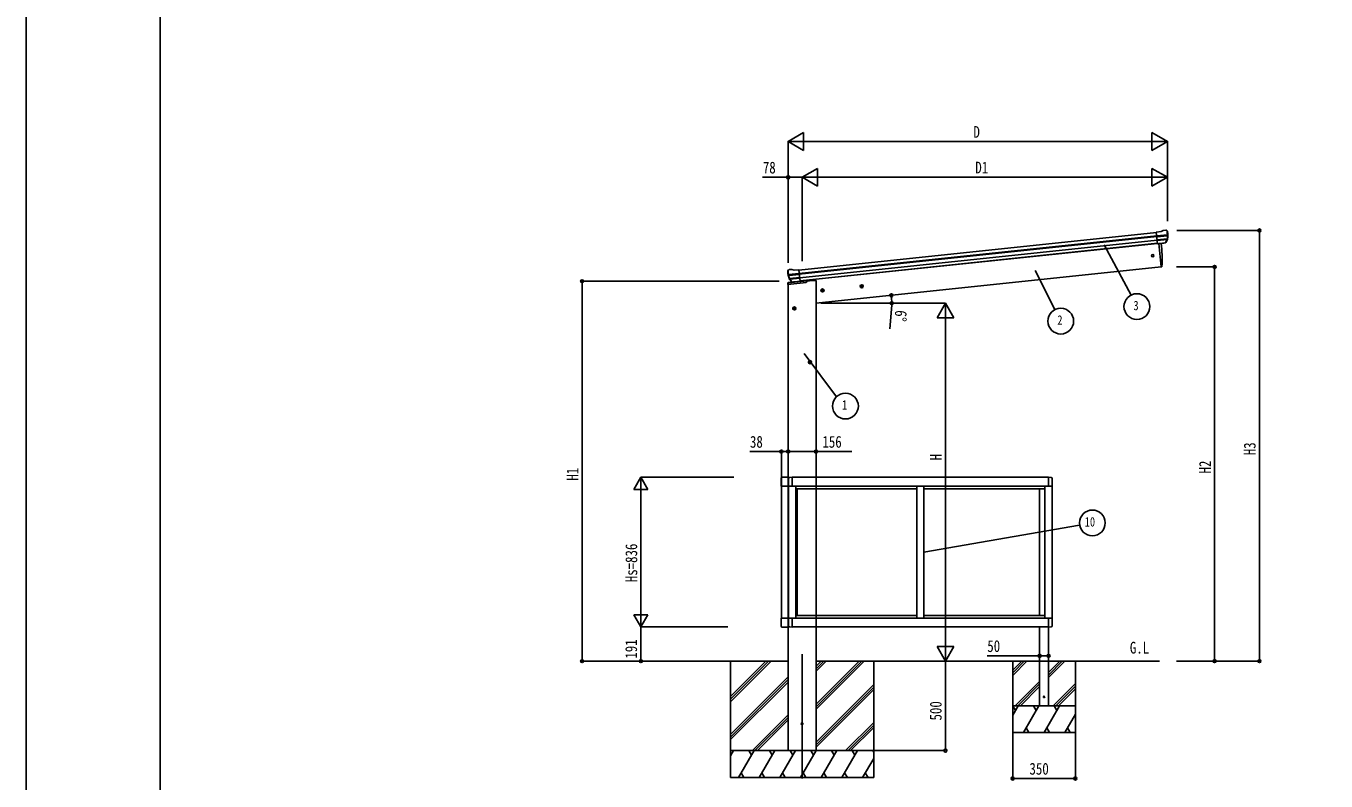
# Model space of a CAD drawing. Units: millimetres, scale not verified. Extents: x -10512 to 10512, y -7425 to 7425.
# Drawn here: x -10512 to -3253, y -4219 to 0 of the extents above; entities that cross this region are included whole.
import ezdxf
from ezdxf.enums import TextEntityAlignment as Align

# ---------------------------------------------------------------- set-up
doc = ezdxf.new("R2010")
doc.units = ezdxf.units.MM
doc.header["$LTSCALE"] = 30
for name, color, linetype in [('0-2_USER1', 3, 'Continuous'), ('0-3_YKK_12', 2, 'Continuous'), ('0-4_YKK_13', 4, 'Continuous'), ('0-5_YKK_A1', 4, 'Continuous'), ('0-6_YKK_D', 6, 'Continuous'), ('0-7_YKK_ZWAK', 7, 'Continuous')]:
    doc.layers.add(name, color=color, linetype=linetype)
doc.styles.add('ＭＳ ゴシック', font='')
doc.styles.get('ＭＳ ゴシック').set_extended_font_data('MS Gothic')

msp = doc.modelspace()

# ---------------------------------------------------------------- linework, layer by layer
at = {"layer": '0-3_YKK_12'}
msp.add_line((-6178.92, -3510.46), (-6178.92, -4203.78), dxfattribs=at)
at = {"layer": '0-4_YKK_13'}
for p, q in [((-4174.11, -1149.16), (-4200.63, -1151.95)), ((-4193.85, -1216.5), (-4200.63, -1151.95)), ((-4147.8, -1140.36), (-4147.8, -1140.36)), ((-4144.13, -1141.45), (-4144.13, -1141.45)), ((-4144.13, -1141.45), (-4139.81, -1144.95)), ((-4139.81, -1144.95), (-4138.95, -1145.64)), ((-4137.56, -1149.34), (-4137.87, -1147.49)), ((-4198.48, -1172.48), (-4138.74, -1166.2)), ((-4138.26, -1172.07), (-4197.86, -1178.33)), ((-4139.1, -1188.82), (-4196.13, -1194.82)), ((-4140.49, -1193.48), (-4195.66, -1199.28)), ((-4150.5, -1211.72), (-4193.87, -1216.28)), ((-4193.85, -1216.5), (-4183.91, -1215.46)), ((-4187.28, -1215.81), (-4173.58, -1346.18)), ((-4183.91, -1215.46), (-4183.63, -1215.52)), ((-4183.63, -1215.52), (-4158.3, -1212.86)), ((-4158.3, -1212.86), (-4158.05, -1212.74)), ((-4158.05, -1212.74), (-4150.36, -1211.93)), ((-4149.05, -1210.06), (-4139.6, -1191.76)), ((-4147.99, -1210.49), (-4137.87, -1192.23)), ((-6258.96, -1372.31), (-6259.04, -1370.44)), ((-6257.67, -1367.54), (-6258.37, -1368.4)), ((-6254.17, -1363.22), (-6257.67, -1367.54)), ((-6254.17, -1363.22), (-6254.17, -1363.22)), ((-6250.81, -1361.4), (-6250.81, -1361.4)), ((-6223.24, -1364.53), (-6196.72, -1361.75)), ((-6189.94, -1426.3), (-6196.72, -1361.75)), ((-4173.58, -1346.18), (-4171.53, -1345.9)), ((-6259.09, -1444.22), (-6257.86, -1434.8)), ((-6258.09, -1444.11), (-6259.09, -1444.22)), ((-6258.09, -1444.11), (-6156.57, -1433.44)), ((-6256.87, -1434.86), (-6258.09, -1444.11)), ((-6258.09, -1444.11), (-6256.87, -1434.86)), ((-6256.35, -1434.88), (-6257.56, -1444.06)), ((-6256.87, -1434.86), (-6256.97, -1433.94)), ((-6256.97, -1433.94), (-6256.87, -1434.86)), ((-6152.09, -1423.85), (-6256.87, -1434.86)), ((-6256.87, -1434.86), (-6152.09, -1423.85)), ((-6152.09, -1423.92), (-6256.35, -1434.88)), ((-6255.42, -1435.28), (-6255.48, -1434.79)), ((-6152.09, -1424.42), (-6255.42, -1435.28)), ((-6194.56, -1382.27), (-6254.3, -1388.55)), ((-6253.55, -1394.39), (-6193.95, -1388.13)), ((-6236.04, -1429.95), (-6249.74, -1414.2)), ((-6249.25, -1410.61), (-6192.21, -1404.61)), ((-6235.1, -1429.31), (-6248.15, -1413.38)), ((-6246.92, -1414.88), (-6191.75, -1409.08)), ((-6225.74, -1430.06), (-6233.43, -1430.87)), ((-6233.34, -1430.63), (-6189.96, -1426.07)), ((-6225.47, -1430.12), (-6225.74, -1430.06)), ((-6200.13, -1427.46), (-6225.47, -1430.12)), ((-6199.88, -1427.34), (-6200.13, -1427.46)), ((-6189.94, -1426.3), (-6199.88, -1427.34)), ((-6187.09, -1426.59), (-6187.09, -1428.1)), ((-6152.09, -1428.47), (-6152.09, -1423.85)), ((-6295.42, -2570.46), (-6295.42, -2526.76)), ((-6289.92, -2521.26), (-6260.92, -2521.26)), ((-6255.42, -2526.76), (-6255.42, -2570.46)), ((-6254.92, -2527.55), (-6254.92, -2570.46)), ((-6234.42, -2521.27), (-6249.71, -2522.06)), ((-6234.42, -2521.27), (-6234.42, -2570.46)), ((-4802.42, -2570.46), (-4802.42, -2521.26)), ((-4802.42, -2521.26), (-4787.13, -2522.06)), ((-4781.92, -2527.55), (-4781.92, -2570.46)), ((-6255.42, -2570.46), (-6295.42, -2570.46)), ((-6234.42, -2570.46), (-6254.92, -2570.46)), ((-4802.42, -2570.46), (-4781.92, -2570.46)), ((-6295.42, -3309.06), (-6295.42, -3352.76)), ((-6255.42, -3309.06), (-6295.42, -3309.06)), ((-6255.42, -3352.76), (-6255.42, -3309.06)), ((-6234.42, -3309.06), (-6254.92, -3309.06)), ((-6254.92, -3351.96), (-6254.92, -3309.06)), ((-6234.42, -3358.26), (-6234.42, -3309.06)), ((-4802.42, -3358.26), (-4802.42, -3309.06)), ((-4802.42, -3309.06), (-4781.92, -3309.06)), ((-4781.92, -3351.96), (-4781.92, -3309.06)), ((-6289.92, -3358.26), (-6260.92, -3358.26)), ((-6234.42, -3358.26), (-6249.71, -3357.46)), ((-4802.42, -3358.26), (-4787.13, -3357.46))]:
    msp.add_line(p, q, dxfattribs=at)
for points in [[(-4174.11, -1149.16), (-4162.51, -1142.19), (-4162.51, -1142.19)], [(-4161.28, -1141.78), (-4161.28, -1141.78), (-4147.8, -1140.36)], [(-6237.33, -1359.98), (-6237.33, -1359.98), (-6250.81, -1361.4)], [(-6223.24, -1364.53), (-6236.04, -1360.13), (-6236.04, -1360.13)], [(-6256.97, -1433.94), (-6152.09, -1422.92), (-6152.09, -1423.85)]]:
    msp.add_lwpolyline(points, dxfattribs=at)
for centre, radius in [((-4220.37, -1283.63), 6.5), ((-4827.42, -3748.76), 4), ((-6178.67, -3898.7), 5)]:
    msp.add_circle(centre, radius, dxfattribs=at)
for centre, radius, start, end in [((-4160.97, -1144.76), 3, 96.02369, 120.97631), ((-4147.28, -1145.33), 5, 51.04426, 95.95574), ((-4331.12, -1170.99), 192.44, 1.4271, 6.57578), ((-4338.46, -1170.46), 202, 354.13916, 6), ((-5068.18, -1305.98), 900, 357.63919, 5.84085), ((-4150.61, -1209.04), 2.99, 285.2717, 331.00739), ((-4142.26, -1190.38), 3, 332.69111, 354.20009), ((-4338.46, -1170.46), 200.2, 354.20009, 359.53883), ((-4093.47, -1164.09), 45.32, 182.67122, 185.64518), ((-4138.07, -1173.41), 1.35, 95.1605, 97.91927), ((-4135.47, -1171.85), 2.74, 179.02151, 184.43412), ((-4140.5, -1190.78), 3, 331, 354.13916), ((-6058.06, -1351.19), 202, 186, 197.86084), ((-6065.13, -1353.24), 192.44, 185.42422, 190.5729), ((-6250.29, -1366.37), 5, 96.04426, 140.95574), ((-6237.01, -1362.96), 3, 71.02369, 95.97631), ((-4171.94, -1342.93), 3, 278, 357.63919), ((-6257.59, -1438.46), 3.66, 78.7113, 94.17753), ((-6257.59, -1438.46), 3.66, 78.7113, 94.17753), ((-6256.86, -1434.93), 1, 96, 172.5), ((-6299.02, -1395.9), 45.32, 6.35482, 9.32878), ((-6256.33, -1394.76), 2.74, 7.56588, 12.97849), ((-6253.45, -1395.74), 1.35, 94.08073, 96.8395), ((-6058.06, -1351.19), 200.2, 192.46117, 197.79991), ((-6247.47, -1412.23), 3, 197.86084, 221), ((-6245.83, -1411.48), 3, 197.79991, 219.30889), ((-6233.78, -1427.99), 2.99, 220.99261, 266.7283), ((-6157.09, -1428.47), 5, 276, 0), ((-6289.92, -2526.76), 5.5, 90, 180), ((-6260.92, -2526.76), 5.5, 0, 90), ((-6249.42, -2527.55), 5.5, 93, 180), ((-4787.42, -2527.55), 5.5, 0, 87), ((-6289.92, -3352.76), 5.5, 180, 270), ((-6260.92, -3352.76), 5.5, 270, 0), ((-6249.42, -3351.96), 5.5, 180, 267), ((-4787.42, -3351.96), 5.5, 273, 0)]:
    msp.add_arc(centre, radius, start, end, dxfattribs=at)
for centre, major_axis, ratio, start_param, end_param in [((-4139.82, -1148.95), (-0.87, 5.91), 0.020485, 0.671432, 1.5691306), ((-4145.22, -1144.43), (5.88, -1.31), 0.24881, 0.460585, 0.4641038), ((-4140.84, -1147.98), (-2.34, 1.9), 0.995767, 3.9859716, 4.712389), ((-4150.81, -1208.74), (-0.11, 3), 0.642905, 3.2459383, 4.203928), ((-4150.68, -1208.94), (1.66, -2.51), 0.997631, 5.8041905, 5.8929484), ((-4150.75, -1208.83), (3.53, -2.11), 0.650902, 5.2561448, 5.3289554), ((-4148.38, -1208.48), (1.08, 3.13), 0.040856, 2.1135035, 2.1416249), ((-4336.15, -1192.4), (-20.92, 199.05), 0.994373, 4.7113789, 4.7277536), ((-6256.04, -1370.29), (1.9, 2.34), 0.995767, 1.5707963, 2.2972137), ((-6252.49, -1365.91), (-5.48, -2.51), 0.24881, 5.8190815, 5.8226003), ((-6256.83, -1371.45), (-0.38, 5.97), 0.020485, 4.7140547, 5.6117533), ((-6055.76, -1373.14), (-20.92, 199.05), 0.994373, 1.5554317, 1.5718064), ((-6236.08, -1427.91), (-1.71, 2.84), 0.040856, 4.1415604, 4.1696818), ((-6233.65, -1427.65), (-0.51, 2.96), 0.642905, 2.0792573, 3.037247), ((-6233.69, -1427.76), (-3.02, -2.79), 0.650902, 0.9542299, 1.0270405), ((-6233.74, -1427.88), (-1.1, -2.8), 0.997631, 0.3902369, 0.4789948)]:
    msp.add_ellipse(centre, major_axis=major_axis, ratio=ratio, start_param=start_param, end_param=end_param, dxfattribs=at)
at = {"layer": '0-5_YKK_A1'}
for p, q in [((-6196.51, -1363.74), (-4200.43, -1153.94)), ((-6194.53, -1382.63), (-4198.44, -1172.83)), ((-6194.1, -1386.81), (-4198, -1177.01)), ((-6192, -1406.67), (-4195.91, -1196.87)), ((-4194.15, -1213.61), (-6190.24, -1423.41)), ((-4194.05, -1214.6), (-6119.34, -1416.96)), ((-4187.28, -1215.81), (-4173.58, -1346.18)), ((-4173.58, -1346.18), (-6100.92, -1548.76)), ((-6256.42, -4048.76), (-6256.42, -1443.94)), ((-6119.34, -1416.96), (-6118.73, -1422.76)), ((-6100.92, -4048.76), (-6100.92, -1422.76)), ((-5846.69, -1447.12), (-5852.77, -1451.53)), ((-5852.77, -1451.53), (-5851.98, -1459)), ((-5844.86, -1464.53), (-5846.95, -1444.64)), ((-5839.84, -1450.17), (-5846.69, -1447.12)), ((-6054.76, -1476.54), (-6074.65, -1478.63)), ((-6065.49, -1470.12), (-6071.56, -1474.53)), ((-6071.56, -1474.53), (-6070.78, -1481.99)), ((-6070.78, -1481.99), (-6063.92, -1485.05)), ((-6063.66, -1487.53), (-6065.75, -1467.64)), ((-6058.63, -1473.17), (-6065.49, -1470.12)), ((-5835.96, -1453.54), (-5855.85, -1455.63)), ((-5851.98, -1459), (-5845.12, -1462.05)), ((-6211.92, -1578.31), (-6231.92, -1578.31)), ((-6221.92, -1570.8), (-6228.42, -1574.55)), ((-6228.42, -1574.55), (-6228.42, -1582.06)), ((-6228.42, -1582.06), (-6221.92, -1585.81)), ((-6221.92, -1588.31), (-6221.92, -1568.31)), ((-6215.42, -1574.55), (-6221.92, -1570.8)), ((-6124.92, -1878.31), (-6144.92, -1878.31)), ((-6134.92, -1870.8), (-6141.42, -1874.55)), ((-6141.42, -1874.55), (-6141.42, -1882.06)), ((-6141.42, -1882.06), (-6134.92, -1885.81)), ((-6134.92, -1888.31), (-6134.92, -1868.31)), ((-6128.42, -1874.55), (-6134.92, -1870.8)), ((-4802.42, -2521.76), (-6234.42, -2521.76)), ((-6294.42, -2570.46), (-6294.42, -3309.18)), ((-6256.42, -3309.06), (-6256.42, -2570.46)), ((-6254.42, -3309.06), (-6254.42, -2570.46)), ((-4802.42, -2570.26), (-6234.42, -2570.26)), ((-6214.42, -3309.26), (-6214.42, -2570.26)), ((-5538.42, -2585.76), (-6214.42, -2585.76)), ((-6206.42, -3293.76), (-6206.42, -2585.76)), ((-5538.42, -3309.26), (-5538.42, -2570.26)), ((-5498.42, -3309.26), (-5498.42, -2570.26)), ((-4822.42, -2585.76), (-5498.42, -2585.76)), ((-4852.42, -3293.76), (-4852.42, -2585.76)), ((-4822.42, -3309.26), (-4822.42, -2570.26)), ((-4782.42, -3309.06), (-4782.42, -2570.46)), ((-4802.42, -3309.26), (-6234.42, -3309.26)), ((-5538.42, -3293.76), (-6214.42, -3293.76)), ((-4822.42, -3293.76), (-5498.42, -3293.76)), ((-6234.42, -3357.76), (-4802.42, -3357.76)), ((-4852.42, -3357.95), (-4852.42, -3798.76)), ((-4802.42, -3798.76), (-4802.42, -3357.95)), ((-6707.56, -3548.76), (-6256.42, -3548.76)), ((-6578.92, -3775.39), (-6352.29, -3548.76)), ((-6578.92, -3761.24), (-6366.43, -3548.76)), ((-6578.92, -3747.1), (-6380.57, -3548.76)), ((-6578.92, -3548.81), (-6578.92, -4198.76)), ((-6100.92, -3548.76), (-4181.98, -3548.76)), ((-6100.92, -3817.89), (-5831.79, -3548.76)), ((-6100.92, -3803.74), (-5845.93, -3548.76)), ((-6100.92, -3789.6), (-5860.07, -3548.76)), ((-6100.92, -3605.7), (-6043.98, -3548.76)), ((-6100.92, -3591.55), (-6058.12, -3548.76)), ((-6100.92, -3577.41), (-6072.26, -3548.76)), ((-5778.92, -3548.81), (-5778.92, -4198.76)), ((-5002.42, -3547.76), (-5002.42, -3947.76)), ((-5002.42, -3600.1), (-4950.07, -3547.76)), ((-5002.42, -3614.25), (-4935.93, -3547.76)), ((-5002.42, -3628.39), (-4921.79, -3547.76)), ((-4802.42, -3640.52), (-4709.65, -3547.76)), ((-4802.42, -3626.38), (-4723.8, -3547.76)), ((-4802.42, -3612.24), (-4737.94, -3547.76)), ((-4652.42, -3947.76), (-4652.42, -3547.76)), ((-6578.92, -3959.23), (-6256.92, -3637.24)), ((-6578.92, -3973.37), (-6256.92, -3651.38)), ((-6578.92, -3987.52), (-6256.92, -3665.52)), ((-6100.92, -4001.73), (-5778.92, -3679.73)), ((-6100.92, -4015.87), (-5778.92, -3693.88)), ((-4987.94, -3797.76), (-4852.42, -3662.24)), ((-4973.8, -3797.76), (-4852.42, -3676.38)), ((-4959.66, -3797.76), (-4852.42, -3690.52)), ((-4775.81, -3797.76), (-4652.42, -3674.37)), ((-4761.67, -3797.76), (-4652.42, -3688.51)), ((-6100.92, -4030.02), (-5778.92, -3708.02)), ((-4747.52, -3797.76), (-4652.42, -3702.65)), ((-5002.42, -3797.76), (-4652.42, -3797.76)), ((-5002.42, -3850.87), (-4971.75, -3797.76)), ((-4986.75, -3823.74), (-5001.76, -3797.76)), ((-4942.89, -3947.76), (-4856.28, -3797.76)), ((-4871.28, -3823.74), (-4886.29, -3797.76)), ((-4827.42, -3947.76), (-4740.81, -3797.76)), ((-4755.81, -3823.74), (-4770.82, -3797.76)), ((-4711.95, -3947.76), (-4652.42, -3844.65)), ((-6456.31, -4048.76), (-6256.92, -3849.37)), ((-6442.17, -4048.76), (-6256.92, -3863.51)), ((-6428.03, -4048.76), (-6256.92, -3877.65)), ((-5935.81, -4048.76), (-5778.92, -3891.87)), ((-5921.67, -4048.76), (-5778.92, -3906.01)), ((-5907.53, -4048.76), (-5778.92, -3920.15)), ((-5002.42, -3947.76), (-4652.42, -3947.76)), ((-4927.89, -3921.78), (-4912.89, -3947.76)), ((-4812.42, -3921.78), (-4797.42, -3947.76)), ((-4696.95, -3921.78), (-4681.95, -3947.76)), ((-5778.92, -4048.76), (-6578.92, -4048.76)), ((-6578.92, -4077.7), (-6562.21, -4048.76)), ((-6533.34, -4198.76), (-6446.74, -4048.76)), ((-6461.74, -4074.74), (-6476.74, -4048.76)), ((-6417.87, -4198.76), (-6331.27, -4048.76)), ((-6346.27, -4074.74), (-6361.27, -4048.76)), ((-6302.4, -4198.76), (-6215.8, -4048.76)), ((-6230.8, -4074.74), (-6245.8, -4048.76)), ((-6186.93, -4198.76), (-6100.33, -4048.76)), ((-6115.33, -4074.74), (-6130.33, -4048.76)), ((-6071.46, -4198.76), (-5984.86, -4048.76)), ((-5999.86, -4074.74), (-6014.86, -4048.76)), ((-5955.99, -4198.76), (-5869.39, -4048.76)), ((-5884.39, -4074.74), (-5899.39, -4048.76)), ((-5778.92, -4057.42), (-5783.92, -4048.76)), ((-6577.21, -4074.74), (-6578.92, -4071.78)), ((-5840.53, -4198.76), (-5778.92, -4092.05)), ((-6578.92, -4198.76), (-5778.92, -4198.76)), ((-6518.34, -4172.78), (-6503.35, -4198.76)), ((-6402.87, -4172.78), (-6387.87, -4198.76)), ((-6287.4, -4172.78), (-6272.41, -4198.76)), ((-6171.93, -4172.78), (-6156.93, -4198.76)), ((-6056.46, -4172.78), (-6041.46, -4198.76)), ((-5941, -4172.78), (-5926, -4198.76)), ((-5825.53, -4172.78), (-5810.53, -4198.76))]:
    msp.add_line(p, q, dxfattribs=at)
for points in [[(-6100.92, -1422.76), (-6120.92, -1422.76), (-6152.09, -1426.03)], [(-5845.12, -1462.05), (-5839.05, -1457.64), (-5839.84, -1450.17)], [(-6063.92, -1485.05), (-6057.85, -1480.63), (-6058.63, -1473.17)], [(-6221.92, -1585.81), (-6215.42, -1582.06), (-6215.42, -1574.55)], [(-6134.92, -1885.81), (-6128.42, -1882.06), (-6128.42, -1874.55)]]:
    msp.add_lwpolyline(points, dxfattribs=at)
for centre, radius in [((-5845.91, -1454.58), 8.5), ((-5845.91, -1454.58), 7.7), ((-5845.91, -1454.58), 6.5), ((-6064.7, -1477.58), 8.5), ((-6064.7, -1477.58), 7.7), ((-6064.7, -1477.58), 6.5), ((-6221.92, -1578.31), 8.5), ((-6221.92, -1578.31), 7.7), ((-6221.92, -1578.31), 6.5), ((-6134.92, -1878.31), 8.5), ((-6134.92, -1878.31), 7.7), ((-6134.92, -1878.31), 6.5)]:
    msp.add_circle(centre, radius, dxfattribs=at)
at = {"layer": '0-6_YKK_D'}
for p, q in [((-6256.92, -645.36), (-6170.32, -595.36)), ((-6256.92, -1312.78), (-6256.92, -644.36)), ((-6256.92, -645.36), (-6170.32, -695.36)), ((-6256.92, -645.36), (-6083.71, -645.36)), ((-6170.32, -695.36), (-6170.32, -595.36)), ((-6156.92, -645.36), (-4238.53, -645.36)), ((-4138.53, -645.36), (-4311.74, -645.36)), ((-4138.53, -645.36), (-4225.14, -595.36)), ((-4225.14, -595.36), (-4225.14, -695.36)), ((-4138.53, -645.36), (-4225.14, -695.36)), ((-4138.53, -1090.04), (-4138.53, -644.36)), ((-6178.67, -845.36), (-6092.07, -795.36)), ((-6092.07, -895.36), (-6092.07, -795.36)), ((-4138.53, -845.36), (-4225.14, -795.36)), ((-4225.14, -795.36), (-4225.14, -895.36)), ((-6256.42, -1322.78), (-6256.42, -844.36)), ((-6178.67, -1314.61), (-6178.67, -844.36)), ((-6178.67, -1314.61), (-6178.67, -844.36)), ((-6178.67, -845.36), (-6092.07, -895.36)), ((-6178.67, -845.36), (-6005.46, -845.36)), ((-6078.67, -845.36), (-4238.53, -845.36)), ((-4138.53, -845.36), (-4311.74, -845.36)), ((-4138.53, -845.36), (-4225.14, -895.36)), ((-4138.53, -1089.04), (-4138.53, -844.36)), ((-4086.7, -1142.34), (-3623.84, -1142.34)), ((-3624.84, -3548.76), (-3624.84, -1142.34)), ((-4491.24, -1222.17), (-4341.34, -1503.56)), ((-4876.45, -1366.41), (-4766.56, -1584.7)), ((-4087.7, -1346.18), (-3873.84, -1346.18)), ((-3874.84, -1346.18), (-3874.84, -3548.76)), ((-6306.92, -1426.25), (-7408.25, -1426.25)), ((-7407.25, -1426.25), (-7407.25, -3548.76)), ((-6073.63, -1548.76), (-5377, -1548.76)), ((-6026.55, -1548.76), (-5677, -1548.76)), ((-5679.37, -1582.73), (-5688.12, -1691.31)), ((-5378, -1548.76), (-5424.88, -1629.95)), ((-5378, -1548.76), (-5331.13, -1629.95)), ((-5378, -1548.76), (-5378, -1711.14)), ((-5424.88, -1629.95), (-5331.13, -1629.95)), ((-5378, -1642.51), (-5378, -3455.01)), ((-6167.07, -1829.83), (-5987.28, -2072.48)), ((-6294.42, -2576.2), (-6294.42, -2376.72)), ((-6256.42, -2515.5), (-6256.42, -2376.72)), ((-7078.92, -2521.76), (-7117.98, -2589.41)), ((-6560.62, -2521.76), (-7079.92, -2521.76)), ((-7078.92, -2521.76), (-7039.86, -2589.41)), ((-7078.92, -2521.76), (-7078.92, -2657.07)), ((-7117.98, -2589.41), (-7039.86, -2589.41)), ((-7078.92, -3279.63), (-7078.92, -2599.88)), ((-5498.42, -2939.69), (-4628.71, -2788.76)), ((-7078.92, -3357.76), (-7078.92, -3222.44)), ((-7078.92, -3357.76), (-7117.98, -3290.1)), ((-7039.86, -3290.1), (-7117.98, -3290.1)), ((-7078.92, -3357.76), (-7039.86, -3290.1)), ((-6593.25, -3357.76), (-7079.92, -3357.76)), ((-6593.25, -3357.76), (-7079.92, -3357.76)), ((-7078.92, -3357.76), (-7078.92, -3548.76)), ((-5378, -3548.76), (-5378, -3386.38)), ((-5378, -3548.76), (-5424.88, -3467.57)), ((-5331.13, -3467.57), (-5424.88, -3467.57)), ((-5378, -3548.76), (-5331.13, -3467.57)), ((-6708.56, -3548.76), (-7408.25, -3548.76)), ((-6695.69, -3548.76), (-7079.92, -3548.76)), ((-5777.92, -3548.76), (-5377, -3548.76)), ((-5378, -3548.76), (-5378, -4048.76)), ((-4852.42, -3547.76), (-4852.42, -3518.23)), ((-4802.42, -3547.76), (-4802.42, -3518.23)), ((-4087.7, -3548.76), (-3873.84, -3548.76)), ((-4087.7, -3548.76), (-3623.84, -3548.76)), ((-5002.42, -3949.76), (-5002.42, -4205.51)), ((-4652.42, -3949.76), (-4652.42, -4205.51)), ((-5777.92, -4048.76), (-5377, -4048.76)), ((-5002.42, -4204.51), (-4652.42, -4204.51))]:
    msp.add_line(p, q, dxfattribs=at)
for points in [[(-6178.67, -845.36), (-6256.42, -845.36), (-6399.35, -845.36)], [(-6256.42, -2377.72), (-6294.42, -2377.72), (-6471.36, -2377.72)], [(-6256.42, -2377.72), (-6100.92, -2377.72), (-5900.39, -2377.72)], [(-4802.42, -3519.23), (-4852.42, -3519.23), (-5146.09, -3519.23)]]:
    msp.add_lwpolyline(points, dxfattribs=at)
for centre, radius in [((-6256.42, -845.36), 8.5), ((-3624.84, -1142.34), 8.5), ((-3874.84, -1346.18), 8.5), ((-7407.25, -1426.25), 8.5), ((-5680.32, -1504.55), 8.5), ((-4309.12, -1567.95), 72), ((-5678, -1548.76), 8.5), ((-4734.19, -1649.01), 72), ((-5936.55, -2123.58), 72), ((-6294.42, -2377.72), 8.5), ((-6256.42, -2377.72), 8.5), ((-6256.42, -2377.72), 8.5), ((-6100.92, -2377.72), 8.5), ((-4557.77, -2776.45), 72), ((-7407.25, -3548.76), 8.5), ((-7078.92, -3548.76), 8.5), ((-4852.42, -3519.23), 8.5), ((-4802.42, -3519.23), 8.5), ((-3874.84, -3548.76), 8.5), ((-3624.84, -3548.76), 8.5), ((-5378, -4048.76), 8.5), ((-5002.42, -4204.51), 8.5), ((-4652.42, -4204.51), 8.5)]:
    msp.add_circle(centre, radius, dxfattribs=at)
for start, end in [(0, 6), (355.39249, 0)]:
    msp.add_arc((-6100.92, -1548.76), 422.91, start, end, dxfattribs=at)
at = {"layer": '0-7_YKK_ZWAK'}
msp.add_line((-9762.45, -6312.5), (-9762.45, 6937.5), dxfattribs=at)
msp.add_lwpolyline([(-10512.5, -7425), (10512.5, -7425), (10512.5, 7425), (-10512.5, 7425)], close=True, dxfattribs=at)

# ---------------------------------------------------------------- texts
at = {"layer": '0-2_USER1', "style": 'ＭＳ ゴシック', "width": 0.8}
msp.add_text('G.L', height=65.98, dxfattribs=at).set_placement((-4348.49, -3526.29), align=Align.BOTTOM_LEFT)
at = {"layer": '0-6_YKK_D', "style": 'ＭＳ ゴシック', "width": 0.8}
for s, height, p in [('D', 65.98, (-5221.73, -644.56)), ('78', 65.98, (-6397.69, -843.69)), ('D1', 65.98, (-5211.4, -843.69)), ('3', 52.79, (-4328.32, -1603.95)), ('2', 52.79, (-4753.39, -1685.01)), ('1', 52.79, (-5955.75, -2159.58)), ('38', 65.98, (-6469.69, -2376.05)), ('156', 65.98, (-6065.25, -2376.05)), ('10', 52.79, (-4600.01, -2812.45)), ('50', 65.98, (-5144.42, -3517.56)), ('350', 65.98, (-4909.02, -4202.84))]:
    msp.add_text(s, height=height, dxfattribs=at).set_placement(p, align=Align.BOTTOM_LEFT)
for s, rotation, p in [('6°', 265.392, (-5677.84, -1584.52)), ('H', 90, (-5379, -2427.21)), ('H3', 90, (-3626.17, -2398.35)), ('H2', 90, (-3875.64, -2500.27)), ('H1', 90, (-7408.05, -2540.3)), ('Hs=836', 90, (-7079.72, -3107.76)), ('191', 90, (-7080.59, -3534.86)), ('500', 90, (-5379.67, -3880.36))]:
    msp.add_text(s, height=65.98, rotation=rotation, dxfattribs=at).set_placement(p, align=Align.BOTTOM_LEFT)

doc.saveas('drawing.dxf')
